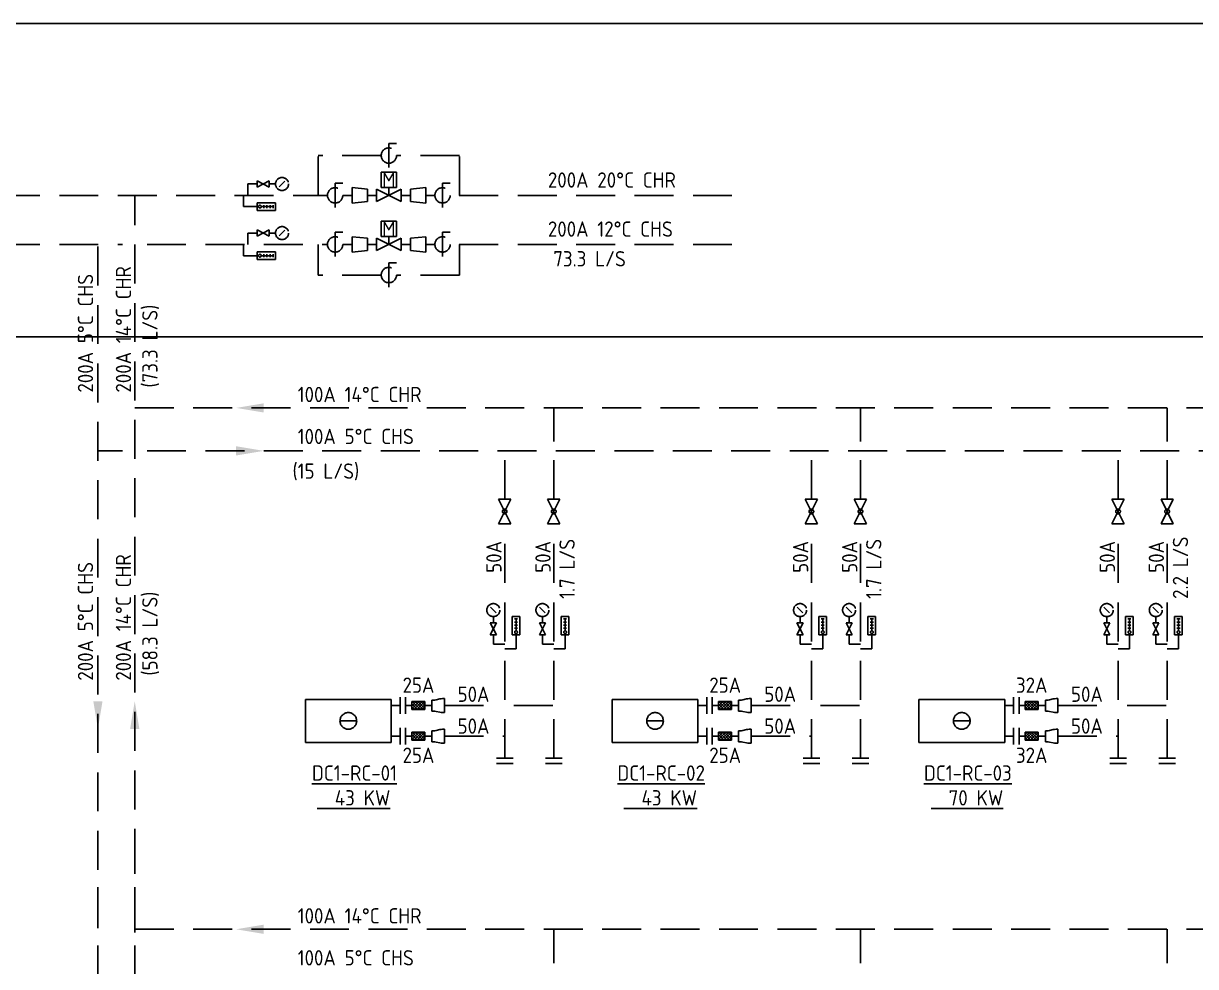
# Model space of a CAD drawing. Extents: x 41366 to 42076, y 84937 to 85507.
# Drawn here: x 41561.1 to 41752.2, y 85353.4 to 85507.1 of the extents above; entities that cross this region are included whole.
import ezdxf
from ezdxf.enums import TextEntityAlignment as Align

# ---------------------------------------------------------------- set-up
doc = ezdxf.new("R2010")
doc.units = 0
doc.header["$LTSCALE"] = 10
doc.linetypes.add('HIDDEN', pattern=[9.525, 6.35, -3.175])
for name, color, linetype in [('A-DETL-01', 1, 'Continuous'), ('DETL-TXT', 4, 'Continuous'), ('M-EQ-DCC-P2', 22, 'Continuous'), ('M-EQPM-TXT', 4, 'Continuous'), ('M-PIPE-CHWR20', 110, 'Continuous'), ('M-PIPE-CHWS12', 130, 'Continuous'), ('M-PIPE-FITTING', 2, 'Continuous')]:
    doc.layers.add(name, color=color, linetype=linetype)
doc.styles.add('AA-TXT', font='isocp.shx', dxfattribs={"width": 0.8, "bigfont": 'chineset.shx'})

msp = doc.modelspace()

# ---------------------------------------------------------------- linework, layer by layer
at = {"color": 252}
for p, q in [((41627.71, 85395.04), (41627.71, 85396.82)), ((41627.71, 85396.82), (41627.93, 85396.82)), ((41628.4, 85396.88), (41628.98, 85397.02)), ((41629.74, 85397.07), (41629.45, 85397.07)), ((41629.74, 85397.07), (41629.74, 85394.79)), ((41677.71, 85395.04), (41677.71, 85396.82)), ((41677.71, 85396.82), (41677.93, 85396.82)), ((41678.4, 85396.88), (41678.98, 85397.02)), ((41679.74, 85397.07), (41679.45, 85397.07)), ((41679.74, 85397.07), (41679.74, 85394.79)), ((41727.71, 85395.04), (41727.71, 85396.82)), ((41727.71, 85396.82), (41727.93, 85396.82)), ((41728.4, 85396.88), (41728.98, 85397.02)), ((41729.74, 85397.07), (41729.45, 85397.07)), ((41729.74, 85397.07), (41729.74, 85394.79)), ((41627.71, 85395.04), (41627.93, 85395.04)), ((41628.4, 85394.99), (41628.98, 85394.84)), ((41629.74, 85394.79), (41629.45, 85394.79)), ((41677.71, 85395.04), (41677.93, 85395.04)), ((41678.4, 85394.99), (41678.98, 85394.84)), ((41679.74, 85394.79), (41679.45, 85394.79)), ((41727.71, 85395.04), (41727.93, 85395.04)), ((41728.4, 85394.99), (41728.98, 85394.84)), ((41729.74, 85394.79), (41729.45, 85394.79)), ((41628.4, 85391.88), (41628.98, 85392.02)), ((41629.74, 85392.07), (41629.45, 85392.07)), ((41629.74, 85392.07), (41629.74, 85389.79)), ((41678.4, 85391.88), (41678.98, 85392.02)), ((41679.74, 85392.07), (41679.45, 85392.07)), ((41679.74, 85392.07), (41679.74, 85389.79)), ((41728.4, 85391.88), (41728.98, 85392.02)), ((41729.74, 85392.07), (41729.45, 85392.07)), ((41729.74, 85392.07), (41729.74, 85389.79)), ((41627.71, 85390.04), (41627.71, 85391.82)), ((41627.71, 85391.82), (41627.93, 85391.82)), ((41627.71, 85390.04), (41627.93, 85390.04)), ((41628.4, 85389.99), (41628.98, 85389.84)), ((41677.71, 85390.04), (41677.71, 85391.82)), ((41677.71, 85391.82), (41677.93, 85391.82)), ((41677.71, 85390.04), (41677.93, 85390.04)), ((41678.4, 85389.99), (41678.98, 85389.84)), ((41727.71, 85390.04), (41727.71, 85391.82)), ((41727.71, 85391.82), (41727.93, 85391.82)), ((41727.71, 85390.04), (41727.93, 85390.04)), ((41728.4, 85389.99), (41728.98, 85389.84)), ((41629.74, 85389.79), (41629.45, 85389.79)), ((41679.74, 85389.79), (41679.45, 85389.79)), ((41729.74, 85389.79), (41729.45, 85389.79))]:
    msp.add_line(p, q, dxfattribs=at)
for centre, start, end in [((41627.93, 85398.82), 270, 283.627), ((41629.45, 85395.07), 90, 103.627), ((41677.93, 85398.82), 270, 283.627), ((41679.45, 85395.07), 90, 103.627), ((41727.93, 85398.82), 270, 283.627), ((41729.45, 85395.07), 90, 103.627), ((41627.93, 85393.04), 76.373, 90), ((41629.45, 85396.79), 256.373, 270), ((41677.93, 85393.04), 76.373, 90), ((41679.45, 85396.79), 256.373, 270), ((41727.93, 85393.04), 76.373, 90), ((41729.45, 85396.79), 256.373, 270), ((41627.93, 85393.82), 270, 283.627), ((41629.45, 85390.07), 90, 103.627), ((41677.93, 85393.82), 270, 283.627), ((41679.45, 85390.07), 90, 103.627), ((41727.93, 85393.82), 270, 283.627), ((41729.45, 85390.07), 90, 103.627), ((41627.93, 85388.04), 76.373, 90), ((41677.93, 85388.04), 76.373, 90), ((41727.93, 85388.04), 76.373, 90), ((41629.45, 85391.79), 256.373, 270), ((41679.45, 85391.79), 256.373, 270), ((41729.45, 85391.79), 256.373, 270)]:
    msp.add_arc(centre, 2, start, end, dxfattribs=at)
at = {"layer": 'A-DETL-01', "linetype": 'Continuous'}
msp.add_line((42049.3, 85456.05), (41388.12, 85456.05), dxfattribs=at)
at = {"layer": 'DEFPOINTS', "color": 1}
msp.add_lwpolyline([(41365.57, 85507.15), (42076.35, 85507.15), (42076.35, 84936.69), (41365.57, 84936.69)], close=True, dxfattribs=at)
at = {"layer": 'M-EQ-DCC-P2', "color": 252, "linetype": 'HIDDEN'}
for p, q in [((41621.08, 85396.93), (41607.08, 85396.93)), ((41607.08, 85396.93), (41607.08, 85389.93)), ((41621.08, 85389.93), (41621.08, 85396.93)), ((41621.08, 85395.93), (41622.54, 85395.93)), ((41622.54, 85394.57), (41622.54, 85397.29)), ((41671.08, 85396.93), (41657.08, 85396.93)), ((41657.08, 85396.93), (41657.08, 85389.93)), ((41671.08, 85389.93), (41671.08, 85396.93)), ((41671.08, 85395.93), (41672.54, 85395.93)), ((41672.54, 85394.57), (41672.54, 85397.29)), ((41721.08, 85396.93), (41707.08, 85396.93)), ((41707.08, 85396.93), (41707.08, 85389.93)), ((41721.08, 85389.93), (41721.08, 85396.93)), ((41721.08, 85395.93), (41722.54, 85395.93)), ((41722.54, 85394.57), (41722.54, 85397.29)), ((41612.86, 85393.43), (41615.29, 85393.43)), ((41622.54, 85389.57), (41622.54, 85392.29)), ((41662.86, 85393.43), (41665.29, 85393.43)), ((41672.54, 85389.57), (41672.54, 85392.29)), ((41712.86, 85393.43), (41715.29, 85393.43)), ((41722.54, 85389.57), (41722.54, 85392.29)), ((41607.08, 85389.93), (41621.08, 85389.93)), ((41621.08, 85390.93), (41622.54, 85390.93)), ((41657.08, 85389.93), (41671.08, 85389.93)), ((41671.08, 85390.93), (41672.54, 85390.93)), ((41707.08, 85389.93), (41721.08, 85389.93)), ((41721.08, 85390.93), (41722.54, 85390.93))]:
    msp.add_line(p, q, dxfattribs=at)
for centre in [(41614.08, 85393.43), (41664.08, 85393.43), (41714.08, 85393.43)]:
    msp.add_circle(centre, 1.36, dxfattribs=at)
at = {"layer": 'M-PIPE-CHWR20', "color": 252, "linetype": 'HIDDEN', "ltscale": 0.1}
for p, q in [((41609.18, 85479.12), (41609.18, 85485.61)), ((41619.44, 85485.61), (41609.18, 85485.61)), ((41632.19, 85485.61), (41621.94, 85485.61)), ((41632.19, 85479.12), (41632.19, 85485.61)), ((41528.87, 85479.12), (41610.68, 85479.12)), ((41579.26, 85178.99), (41579.26, 85479.12)), ((41614.68, 85479.12), (41613.18, 85479.12)), ((41618.69, 85479.12), (41617.19, 85479.12)), ((41624.19, 85479.12), (41622.69, 85479.12)), ((41628.19, 85479.12), (41626.69, 85479.12)), ((41676.62, 85479.12), (41630.69, 85479.12)), ((41579.26, 85444.46), (42015.62, 85444.46)), ((41647.57, 85438.96), (41647.57, 85444.46)), ((41697.57, 85438.96), (41697.57, 85444.46)), ((41747.57, 85438.96), (41747.57, 85444.46)), ((41647.57, 85429.58), (41647.57, 85435.96)), ((41697.57, 85429.58), (41697.57, 85435.96)), ((41747.57, 85429.58), (41747.57, 85435.96)), ((41647.57, 85387.35), (41647.57, 85425.58)), ((41697.57, 85387.35), (41697.57, 85425.58)), ((41747.57, 85387.35), (41747.57, 85425.58)), ((41623.42, 85394.57), (41623.42, 85397.29)), ((41623.42, 85395.93), (41624.42, 85395.93)), ((41626.55, 85395.93), (41627.71, 85395.93)), ((41629.74, 85395.93), (41638.07, 85395.93)), ((41641.07, 85395.93), (41647.57, 85395.93)), ((41673.42, 85394.57), (41673.42, 85397.29)), ((41673.42, 85395.93), (41674.42, 85395.93)), ((41676.55, 85395.93), (41677.71, 85395.93)), ((41679.74, 85395.93), (41688.07, 85395.93)), ((41691.07, 85395.93), (41697.57, 85395.93)), ((41723.42, 85394.57), (41723.42, 85397.29)), ((41723.42, 85395.93), (41724.42, 85395.93)), ((41726.55, 85395.93), (41727.71, 85395.93)), ((41729.74, 85395.93), (41738.07, 85395.93)), ((41741.07, 85395.93), (41747.57, 85395.93)), ((41646.21, 85387.35), (41648.93, 85387.35)), ((41646.21, 85386.47), (41648.93, 85386.47)), ((41696.21, 85387.35), (41698.93, 85387.35)), ((41696.21, 85386.47), (41698.93, 85386.47)), ((41746.21, 85387.35), (41748.93, 85387.35)), ((41746.21, 85386.47), (41748.93, 85386.47)), ((41579.26, 85358.96), (41579.26, 85371.87)), ((41579.26, 85359.46), (41956.35, 85359.46)), ((41647.57, 85353.96), (41647.57, 85359.46)), ((41697.57, 85353.96), (41697.57, 85359.46)), ((41747.57, 85353.96), (41747.57, 85359.46))]:
    msp.add_line(p, q, dxfattribs=at)
for points in [[(41600.28, 85445.21), (41595.78, 85444.46), (41600.28, 85443.71)], [(41578.51, 85392.14), (41579.26, 85396.64), (41580.01, 85392.14)], [(41600.28, 85360.21), (41595.78, 85359.46), (41600.28, 85358.71)]]:
    msp.add_solid(points, dxfattribs=at)
at = {"layer": 'M-PIPE-CHWS12', "color": 252, "linetype": 'HIDDEN', "ltscale": 0.1}
for p, q in [((41528.87, 85471.12), (41577.26, 85471.12)), ((41573.26, 85359.64), (41573.26, 85471.12)), ((41581.26, 85471.12), (41610.68, 85471.12)), ((41609.18, 85471.12), (41609.18, 85466.13)), ((41614.68, 85471.12), (41613.18, 85471.12)), ((41618.69, 85471.12), (41617.19, 85471.12)), ((41624.19, 85471.12), (41622.69, 85471.12)), ((41628.19, 85471.12), (41626.69, 85471.12)), ((41676.62, 85471.12), (41630.69, 85471.12)), ((41632.19, 85471.12), (41632.19, 85466.13)), ((41619.44, 85466.13), (41609.18, 85466.13)), ((41632.19, 85466.13), (41621.94, 85466.13)), ((41573.26, 85437.46), (41577.26, 85437.46)), ((41581.26, 85437.46), (42015.62, 85437.46)), ((41639.57, 85429.58), (41639.57, 85437.46)), ((41689.57, 85429.58), (41689.57, 85437.46)), ((41739.57, 85429.58), (41739.57, 85437.46)), ((41639.57, 85387.35), (41639.57, 85425.58)), ((41689.57, 85387.35), (41689.57, 85425.58)), ((41739.57, 85387.35), (41739.57, 85425.58)), ((41623.42, 85389.57), (41623.42, 85392.29)), ((41673.42, 85389.57), (41673.42, 85392.29)), ((41723.42, 85389.57), (41723.42, 85392.29)), ((41623.42, 85390.93), (41624.42, 85390.93)), ((41626.55, 85390.93), (41627.71, 85390.93)), ((41629.74, 85390.93), (41639.57, 85390.93)), ((41673.42, 85390.93), (41674.42, 85390.93)), ((41676.55, 85390.93), (41677.71, 85390.93)), ((41679.74, 85390.93), (41689.57, 85390.93)), ((41723.42, 85390.93), (41724.42, 85390.93)), ((41726.55, 85390.93), (41727.71, 85390.93)), ((41729.74, 85390.93), (41739.57, 85390.93)), ((41638.21, 85387.35), (41640.93, 85387.35)), ((41638.21, 85386.47), (41640.93, 85386.47)), ((41688.21, 85387.35), (41690.93, 85387.35)), ((41688.21, 85386.47), (41690.93, 85386.47)), ((41738.21, 85387.35), (41740.93, 85387.35)), ((41738.21, 85386.47), (41740.93, 85386.47)), ((41573.26, 85178.99), (41573.26, 85371.87))]:
    msp.add_line(p, q, dxfattribs=at)
for points in [[(41595.78, 85438.21), (41600.28, 85437.46), (41595.78, 85436.71)], [(41572.51, 85396.64), (41573.26, 85392.14), (41574.01, 85396.64)]]:
    msp.add_solid(points, dxfattribs=at)
at = {"layer": 'M-PIPE-FITTING', "color": 252, "linetype": 'HIDDEN', "ltscale": 0.1}
for p, q in [((41620.69, 85487.59), (41621.94, 85487.59)), ((41620.69, 85483.64), (41620.69, 85487.59)), ((41599.2, 85480.97), (41597.7, 85480.97)), ((41597.7, 85480.97), (41597.7, 85479.12)), ((41599.2, 85481.47), (41599.2, 85480.47)), ((41599.2, 85481.47), (41601.2, 85480.47)), ((41601.2, 85481.47), (41599.2, 85480.47)), ((41601.2, 85480.47), (41601.2, 85481.47)), ((41602.2, 85480.97), (41601.2, 85480.97)), ((41602.81, 85480.51), (41603.73, 85481.43)), ((41611.93, 85481.1), (41613.18, 85481.1)), ((41611.93, 85477.15), (41611.93, 85481.1)), ((41617.19, 85480.13), (41614.68, 85480.38)), ((41614.68, 85480.38), (41614.68, 85477.87)), ((41617.19, 85480.13), (41617.19, 85478.12)), ((41618.69, 85480.12), (41618.69, 85478.12)), ((41622.69, 85478.12), (41618.69, 85480.12)), ((41622.69, 85480.12), (41618.69, 85478.12)), ((41620.69, 85479.12), (41620.69, 85480.39)), ((41622.69, 85478.12), (41622.69, 85480.12)), ((41624.19, 85480.13), (41626.69, 85480.38)), ((41624.19, 85480.13), (41624.19, 85478.12)), ((41626.69, 85480.38), (41626.69, 85477.87)), ((41629.44, 85481.1), (41630.69, 85481.1)), ((41629.44, 85477.15), (41629.44, 85481.1)), ((41596.97, 85477.28), (41596.97, 85479.12)), ((41599.2, 85477.9), (41599.2, 85476.65)), ((41602.22, 85477.9), (41599.2, 85477.9)), ((41602.22, 85477.9), (41602.22, 85476.65)), ((41617.19, 85478.12), (41614.68, 85477.87)), ((41624.19, 85478.12), (41626.69, 85477.87)), ((41599.2, 85477.28), (41596.97, 85477.28)), ((41602.22, 85476.65), (41599.2, 85476.65)), ((41601.96, 85477.28), (41599.88, 85477.28)), ((41600.3, 85477.53), (41600.3, 85477.02)), ((41600.81, 85477.53), (41600.81, 85477.02)), ((41601.31, 85477.53), (41601.31, 85477.02)), ((41601.81, 85477.53), (41601.81, 85477.02)), ((41599.2, 85472.97), (41597.7, 85472.97)), ((41597.7, 85472.97), (41597.7, 85471.12)), ((41599.2, 85473.47), (41599.2, 85472.47)), ((41599.2, 85473.47), (41601.2, 85472.47)), ((41601.2, 85473.47), (41599.2, 85472.47)), ((41601.2, 85472.47), (41601.2, 85473.47)), ((41602.2, 85472.97), (41601.2, 85472.97)), ((41602.81, 85472.51), (41603.73, 85473.43)), ((41611.93, 85473.1), (41613.18, 85473.1)), ((41611.93, 85469.15), (41611.93, 85473.1)), ((41617.19, 85472.13), (41614.68, 85472.38)), ((41614.68, 85472.38), (41614.68, 85469.87)), ((41617.19, 85472.13), (41617.19, 85470.12)), ((41618.69, 85472.12), (41618.69, 85470.12)), ((41622.69, 85470.12), (41618.69, 85472.12)), ((41622.69, 85472.12), (41618.69, 85470.12)), ((41620.69, 85471.12), (41620.69, 85472.39)), ((41622.69, 85470.12), (41622.69, 85472.12)), ((41624.19, 85472.13), (41626.69, 85472.38)), ((41624.19, 85472.13), (41624.19, 85470.12)), ((41626.69, 85472.38), (41626.69, 85469.87)), ((41629.44, 85473.1), (41630.69, 85473.1)), ((41629.44, 85469.15), (41629.44, 85473.1)), ((41596.97, 85469.28), (41596.97, 85471.12)), ((41599.2, 85469.28), (41596.97, 85469.28)), ((41599.2, 85469.9), (41599.2, 85468.65)), ((41602.22, 85469.9), (41599.2, 85469.9)), ((41602.22, 85468.65), (41599.2, 85468.65)), ((41601.96, 85469.28), (41599.88, 85469.28)), ((41600.3, 85469.53), (41600.3, 85469.02)), ((41600.81, 85469.53), (41600.81, 85469.02)), ((41601.31, 85469.53), (41601.31, 85469.02)), ((41601.81, 85469.53), (41601.81, 85469.02)), ((41602.22, 85469.9), (41602.22, 85468.65)), ((41617.19, 85470.12), (41614.68, 85469.87)), ((41624.19, 85470.12), (41626.69, 85469.87)), ((41620.69, 85468.11), (41621.94, 85468.11)), ((41620.69, 85464.16), (41620.69, 85468.11)), ((41640.57, 85429.58), (41638.57, 85429.58)), ((41640.57, 85429.58), (41638.57, 85425.58)), ((41638.57, 85429.58), (41640.57, 85425.58)), ((41648.57, 85429.58), (41646.57, 85429.58)), ((41648.57, 85429.58), (41646.57, 85425.58)), ((41646.57, 85429.58), (41648.57, 85425.58)), ((41690.57, 85429.58), (41688.57, 85429.58)), ((41690.57, 85429.58), (41688.57, 85425.58)), ((41688.57, 85429.58), (41690.57, 85425.58)), ((41698.57, 85429.58), (41696.57, 85429.58)), ((41698.57, 85429.58), (41696.57, 85425.58)), ((41696.57, 85429.58), (41698.57, 85425.58)), ((41740.57, 85429.58), (41738.57, 85429.58)), ((41740.57, 85429.58), (41738.57, 85425.58)), ((41738.57, 85429.58), (41740.57, 85425.58)), ((41748.57, 85429.58), (41746.57, 85429.58)), ((41748.57, 85429.58), (41746.57, 85425.58)), ((41746.57, 85429.58), (41748.57, 85425.58)), ((41638.57, 85425.58), (41640.57, 85425.58)), ((41646.57, 85425.58), (41648.57, 85425.58)), ((41688.57, 85425.58), (41690.57, 85425.58)), ((41696.57, 85425.58), (41698.57, 85425.58)), ((41738.57, 85425.58), (41740.57, 85425.58)), ((41746.57, 85425.58), (41748.57, 85425.58)), ((41638.18, 85411.05), (41637.26, 85411.97)), ((41646.18, 85411.05), (41645.26, 85411.97)), ((41688.18, 85411.05), (41687.26, 85411.97)), ((41696.18, 85411.05), (41695.26, 85411.97)), ((41738.18, 85411.05), (41737.26, 85411.97)), ((41746.18, 85411.05), (41745.26, 85411.97)), ((41638.22, 85409.44), (41637.22, 85409.44)), ((41637.22, 85407.44), (41638.22, 85409.44)), ((41637.22, 85409.44), (41638.22, 85407.44)), ((41637.72, 85410.44), (41637.72, 85409.44)), ((41640.79, 85410.46), (41642.04, 85410.46)), ((41640.79, 85410.46), (41640.79, 85407.44)), ((41641.16, 85410.05), (41641.67, 85410.05)), ((41641.16, 85409.55), (41641.67, 85409.55)), ((41641.16, 85409.05), (41641.67, 85409.05)), ((41641.42, 85410.2), (41641.42, 85408.12)), ((41642.04, 85410.46), (41642.04, 85407.44)), ((41646.22, 85409.44), (41645.22, 85409.44)), ((41645.22, 85407.44), (41646.22, 85409.44)), ((41645.22, 85409.44), (41646.22, 85407.44)), ((41645.72, 85410.44), (41645.72, 85409.44)), ((41648.79, 85410.46), (41650.04, 85410.46)), ((41648.79, 85410.46), (41648.79, 85407.44)), ((41649.16, 85410.05), (41649.67, 85410.05)), ((41649.16, 85409.55), (41649.67, 85409.55)), ((41649.16, 85409.05), (41649.67, 85409.05)), ((41649.42, 85410.2), (41649.42, 85408.12)), ((41650.04, 85410.46), (41650.04, 85407.44)), ((41688.22, 85409.44), (41687.22, 85409.44)), ((41687.22, 85407.44), (41688.22, 85409.44)), ((41687.22, 85409.44), (41688.22, 85407.44)), ((41687.72, 85410.44), (41687.72, 85409.44)), ((41690.79, 85410.46), (41692.04, 85410.46)), ((41690.79, 85410.46), (41690.79, 85407.44)), ((41691.16, 85410.05), (41691.67, 85410.05)), ((41691.16, 85409.55), (41691.67, 85409.55)), ((41691.16, 85409.05), (41691.67, 85409.05)), ((41691.42, 85410.2), (41691.42, 85408.12)), ((41692.04, 85410.46), (41692.04, 85407.44)), ((41696.22, 85409.44), (41695.22, 85409.44)), ((41695.22, 85407.44), (41696.22, 85409.44)), ((41695.22, 85409.44), (41696.22, 85407.44)), ((41695.72, 85410.44), (41695.72, 85409.44)), ((41698.79, 85410.46), (41700.04, 85410.46)), ((41698.79, 85410.46), (41698.79, 85407.44)), ((41699.16, 85410.05), (41699.67, 85410.05)), ((41699.16, 85409.55), (41699.67, 85409.55)), ((41699.16, 85409.05), (41699.67, 85409.05)), ((41699.42, 85410.2), (41699.42, 85408.12)), ((41700.04, 85410.46), (41700.04, 85407.44)), ((41738.22, 85409.44), (41737.22, 85409.44)), ((41737.22, 85407.44), (41738.22, 85409.44)), ((41737.22, 85409.44), (41738.22, 85407.44)), ((41737.72, 85410.44), (41737.72, 85409.44)), ((41740.79, 85410.46), (41742.04, 85410.46)), ((41740.79, 85410.46), (41740.79, 85407.44)), ((41741.16, 85410.05), (41741.67, 85410.05)), ((41741.16, 85409.55), (41741.67, 85409.55)), ((41741.16, 85409.05), (41741.67, 85409.05)), ((41741.42, 85410.2), (41741.42, 85408.12)), ((41742.04, 85410.46), (41742.04, 85407.44)), ((41746.22, 85409.44), (41745.22, 85409.44)), ((41745.22, 85407.44), (41746.22, 85409.44)), ((41745.22, 85409.44), (41746.22, 85407.44)), ((41745.72, 85410.44), (41745.72, 85409.44)), ((41748.79, 85410.46), (41750.04, 85410.46)), ((41748.79, 85410.46), (41748.79, 85407.44)), ((41749.16, 85410.05), (41749.67, 85410.05)), ((41749.16, 85409.55), (41749.67, 85409.55)), ((41749.16, 85409.05), (41749.67, 85409.05)), ((41749.42, 85410.2), (41749.42, 85408.12)), ((41750.04, 85410.46), (41750.04, 85407.44)), ((41637.22, 85407.44), (41638.22, 85407.44)), ((41637.72, 85407.44), (41637.72, 85405.94)), ((41640.79, 85407.44), (41642.04, 85407.44)), ((41641.16, 85408.54), (41641.67, 85408.54)), ((41641.42, 85407.44), (41641.42, 85405.21)), ((41645.22, 85407.44), (41646.22, 85407.44)), ((41645.72, 85407.44), (41645.72, 85405.94)), ((41648.79, 85407.44), (41650.04, 85407.44)), ((41649.16, 85408.54), (41649.67, 85408.54)), ((41649.42, 85407.44), (41649.42, 85405.21)), ((41687.22, 85407.44), (41688.22, 85407.44)), ((41687.72, 85407.44), (41687.72, 85405.94)), ((41690.79, 85407.44), (41692.04, 85407.44)), ((41691.16, 85408.54), (41691.67, 85408.54)), ((41691.42, 85407.44), (41691.42, 85405.21)), ((41695.22, 85407.44), (41696.22, 85407.44)), ((41695.72, 85407.44), (41695.72, 85405.94)), ((41698.79, 85407.44), (41700.04, 85407.44)), ((41699.16, 85408.54), (41699.67, 85408.54)), ((41699.42, 85407.44), (41699.42, 85405.21)), ((41737.22, 85407.44), (41738.22, 85407.44)), ((41737.72, 85407.44), (41737.72, 85405.94)), ((41740.79, 85407.44), (41742.04, 85407.44)), ((41741.16, 85408.54), (41741.67, 85408.54)), ((41741.42, 85407.44), (41741.42, 85405.21)), ((41745.22, 85407.44), (41746.22, 85407.44)), ((41745.72, 85407.44), (41745.72, 85405.94)), ((41748.79, 85407.44), (41750.04, 85407.44)), ((41749.16, 85408.54), (41749.67, 85408.54)), ((41749.42, 85407.44), (41749.42, 85405.21)), ((41637.72, 85405.94), (41639.57, 85405.94)), ((41641.42, 85405.21), (41639.57, 85405.21)), ((41645.72, 85405.94), (41647.57, 85405.94)), ((41649.42, 85405.21), (41647.57, 85405.21)), ((41687.72, 85405.94), (41689.57, 85405.94)), ((41691.42, 85405.21), (41689.57, 85405.21)), ((41695.72, 85405.94), (41697.57, 85405.94)), ((41699.42, 85405.21), (41697.57, 85405.21)), ((41737.72, 85405.94), (41739.57, 85405.94)), ((41741.42, 85405.21), (41739.57, 85405.21)), ((41745.72, 85405.94), (41747.57, 85405.94)), ((41749.42, 85405.21), (41747.57, 85405.21)), ((41624.42, 85396.6), (41626.55, 85396.6)), ((41624.42, 85395.27), (41624.42, 85396.6)), ((41626.55, 85396.6), (41626.55, 85395.27)), ((41674.42, 85396.6), (41676.55, 85396.6)), ((41674.42, 85395.27), (41674.42, 85396.6)), ((41676.55, 85396.6), (41676.55, 85395.27)), ((41724.42, 85396.6), (41726.55, 85396.6)), ((41724.42, 85395.27), (41724.42, 85396.6)), ((41726.55, 85396.6), (41726.55, 85395.27)), ((41626.55, 85395.27), (41624.42, 85395.27)), ((41676.55, 85395.27), (41674.42, 85395.27)), ((41726.55, 85395.27), (41724.42, 85395.27)), ((41624.42, 85391.6), (41626.55, 85391.6)), ((41624.42, 85390.27), (41624.42, 85391.6)), ((41626.55, 85390.27), (41624.42, 85390.27)), ((41626.55, 85391.6), (41626.55, 85390.27)), ((41674.42, 85391.6), (41676.55, 85391.6)), ((41674.42, 85390.27), (41674.42, 85391.6)), ((41676.55, 85390.27), (41674.42, 85390.27)), ((41676.55, 85391.6), (41676.55, 85390.27)), ((41724.42, 85391.6), (41726.55, 85391.6)), ((41724.42, 85390.27), (41724.42, 85391.6)), ((41726.55, 85390.27), (41724.42, 85390.27)), ((41726.55, 85391.6), (41726.55, 85390.27))]:
    msp.add_line(p, q, dxfattribs=at)
at = {"layer": 'M-PIPE-FITTING', "color": 252, "linetype": 'Continuous', "ltscale": 0.1}
for p, q in [((41624.42, 85396.34), (41624.69, 85396.6)), ((41624.42, 85395.86), (41625.16, 85396.6)), ((41624.42, 85395.39), (41625.63, 85396.6)), ((41625.35, 85395.27), (41624.42, 85396.19)), ((41624.88, 85395.27), (41624.42, 85395.72)), ((41625.82, 85395.27), (41624.48, 85396.6)), ((41624.76, 85395.27), (41626.1, 85396.6)), ((41626.29, 85395.27), (41624.95, 85396.6)), ((41625.24, 85395.27), (41626.55, 85396.58)), ((41626.55, 85395.47), (41625.42, 85396.6)), ((41625.71, 85395.27), (41626.55, 85396.11)), ((41626.55, 85395.94), (41625.89, 85396.6)), ((41626.55, 85396.41), (41626.36, 85396.6)), ((41674.42, 85396.34), (41674.69, 85396.6)), ((41674.42, 85395.86), (41675.16, 85396.6)), ((41674.42, 85395.39), (41675.63, 85396.6)), ((41675.35, 85395.27), (41674.42, 85396.19)), ((41674.88, 85395.27), (41674.42, 85395.72)), ((41675.82, 85395.27), (41674.48, 85396.6)), ((41674.76, 85395.27), (41676.1, 85396.6)), ((41676.29, 85395.27), (41674.95, 85396.6)), ((41675.24, 85395.27), (41676.55, 85396.58)), ((41676.55, 85395.47), (41675.42, 85396.6)), ((41675.71, 85395.27), (41676.55, 85396.11)), ((41676.55, 85395.94), (41675.89, 85396.6)), ((41676.55, 85396.41), (41676.36, 85396.6)), ((41724.42, 85396.34), (41724.69, 85396.6)), ((41724.42, 85395.86), (41725.16, 85396.6)), ((41724.42, 85395.39), (41725.63, 85396.6)), ((41725.35, 85395.27), (41724.42, 85396.19)), ((41724.88, 85395.27), (41724.42, 85395.72)), ((41725.82, 85395.27), (41724.48, 85396.6)), ((41724.76, 85395.27), (41726.1, 85396.6)), ((41726.29, 85395.27), (41724.95, 85396.6)), ((41725.24, 85395.27), (41726.55, 85396.58)), ((41726.55, 85395.47), (41725.42, 85396.6)), ((41725.71, 85395.27), (41726.55, 85396.11)), ((41726.55, 85395.94), (41725.89, 85396.6)), ((41726.55, 85396.41), (41726.36, 85396.6)), ((41626.18, 85395.27), (41626.55, 85395.64)), ((41676.18, 85395.27), (41676.55, 85395.64)), ((41726.18, 85395.27), (41726.55, 85395.64)), ((41624.42, 85391.34), (41624.69, 85391.6)), ((41624.42, 85390.86), (41625.16, 85391.6)), ((41624.42, 85390.39), (41625.63, 85391.6)), ((41625.35, 85390.27), (41624.42, 85391.19)), ((41624.88, 85390.27), (41624.42, 85390.72)), ((41625.82, 85390.27), (41624.48, 85391.6)), ((41624.76, 85390.27), (41626.1, 85391.6)), ((41626.29, 85390.27), (41624.95, 85391.6)), ((41625.24, 85390.27), (41626.55, 85391.58)), ((41626.55, 85390.47), (41625.42, 85391.6)), ((41625.71, 85390.27), (41626.55, 85391.11)), ((41626.55, 85390.94), (41625.89, 85391.6)), ((41626.18, 85390.27), (41626.55, 85390.64)), ((41626.55, 85391.41), (41626.36, 85391.6)), ((41674.42, 85391.34), (41674.69, 85391.6)), ((41674.42, 85390.86), (41675.16, 85391.6)), ((41674.42, 85390.39), (41675.63, 85391.6)), ((41675.35, 85390.27), (41674.42, 85391.19)), ((41674.88, 85390.27), (41674.42, 85390.72)), ((41675.82, 85390.27), (41674.48, 85391.6)), ((41674.76, 85390.27), (41676.1, 85391.6)), ((41676.29, 85390.27), (41674.95, 85391.6)), ((41675.24, 85390.27), (41676.55, 85391.58)), ((41676.55, 85390.47), (41675.42, 85391.6)), ((41675.71, 85390.27), (41676.55, 85391.11)), ((41676.55, 85390.94), (41675.89, 85391.6)), ((41676.18, 85390.27), (41676.55, 85390.64)), ((41676.55, 85391.41), (41676.36, 85391.6)), ((41724.42, 85391.34), (41724.69, 85391.6)), ((41724.42, 85390.86), (41725.16, 85391.6)), ((41724.42, 85390.39), (41725.63, 85391.6)), ((41725.35, 85390.27), (41724.42, 85391.19)), ((41724.88, 85390.27), (41724.42, 85390.72)), ((41725.82, 85390.27), (41724.48, 85391.6)), ((41724.76, 85390.27), (41726.1, 85391.6)), ((41726.29, 85390.27), (41724.95, 85391.6)), ((41725.24, 85390.27), (41726.55, 85391.58)), ((41726.55, 85390.47), (41725.42, 85391.6)), ((41725.71, 85390.27), (41726.55, 85391.11)), ((41726.55, 85390.94), (41725.89, 85391.6)), ((41726.18, 85390.27), (41726.55, 85390.64)), ((41726.55, 85391.41), (41726.36, 85391.6))]:
    msp.add_line(p, q, dxfattribs=at)
at = {"layer": 'M-PIPE-FITTING', "color": 252, "linetype": 'HIDDEN', "ltscale": 0.1}
for points in [[(41619.44, 85480.39), (41619.44, 85482.89), (41621.94, 85482.89), (41621.94, 85480.39)], [(41619.44, 85472.39), (41619.44, 85474.89), (41621.94, 85474.89), (41621.94, 85472.39)]]:
    msp.add_lwpolyline(points, close=True, dxfattribs=at)
for centre, radius in [((41620.69, 85485.61), 1.25), ((41603.27, 85480.97), 1.06), ((41611.93, 85479.12), 1.25), ((41629.44, 85479.12), 1.25), ((41599.66, 85477.28), 0.223), ((41603.27, 85472.97), 1.06), ((41611.93, 85471.12), 1.25), ((41629.44, 85471.12), 1.25), ((41599.66, 85469.28), 0.223), ((41620.69, 85466.13), 1.25), ((41637.72, 85411.5), 1.06), ((41645.72, 85411.5), 1.06), ((41687.72, 85411.5), 1.06), ((41695.72, 85411.5), 1.06), ((41737.72, 85411.5), 1.06), ((41745.72, 85411.5), 1.06), ((41641.42, 85407.9), 0.223), ((41649.42, 85407.9), 0.223), ((41691.42, 85407.9), 0.223), ((41699.42, 85407.9), 0.223), ((41741.42, 85407.9), 0.223), ((41749.42, 85407.9), 0.223)]:
    msp.add_circle(centre, radius, dxfattribs=at)
at = {"layer": 'M-PIPE-FITTING', "color": 252, "linetype": 'HIDDEN'}
for centre, start, end in [((41639.57, 85427.58), 0, 180), ((41639.57, 85427.58), 180, 0), ((41647.57, 85427.58), 0, 180), ((41647.57, 85427.58), 180, 0), ((41689.57, 85427.58), 0, 180), ((41689.57, 85427.58), 180, 0), ((41697.57, 85427.58), 0, 180), ((41697.57, 85427.58), 180, 0), ((41739.57, 85427.58), 0, 180), ((41739.57, 85427.58), 180, 0), ((41747.57, 85427.58), 0, 180), ((41747.57, 85427.58), 180, 0)]:
    msp.add_arc(centre, 0.375, start, end, dxfattribs=at)

# ---------------------------------------------------------------- texts
at = {"layer": 'DETL-TXT', "color": 252, "linetype": 'HIDDEN', "style": 'AA-TXT'}
for s, p in [('200A 20%%DC CHR', (41646.61, 85480.37)), ('200A 12%%DC CHS', (41646.61, 85472.37)), ('73.3 L/S', (41647.49, 85467.53)), ('100A 14%%DC CHR', (41605.82, 85445.4)), ('100A 5%%DC CHS', (41605.82, 85438.56)), ('25A', (41622.92, 85398.01)), ('25A', (41672.92, 85398.01)), ('32A', (41722.92, 85398.01)), ('50A', (41631.89, 85396.53)), ('50A', (41681.89, 85396.53)), ('50A', (41731.89, 85396.53)), ('50A', (41631.89, 85391.34)), ('50A', (41681.89, 85391.34)), ('50A', (41731.89, 85391.34)), ('25A', (41622.92, 85386.58)), ('25A', (41672.92, 85386.58)), ('32A', (41722.92, 85386.58)), ('100A 14%%DC CHR', (41605.82, 85360.4)), ('100A 5%%DC CHS', (41605.82, 85353.56))]:
    msp.add_text(s, height=2.5, dxfattribs=at).set_placement(p)
for s, p in [('200A 14%%DC CHR', (41578.67, 85446.96)), ('200A 5%%DC CHS', (41572.48, 85446.96)), ('50A', (41639.06, 85417.57)), ('50A', (41647.06, 85417.57)), ('1.7 L/S', (41650.99, 85413.32)), ('50A', (41689.06, 85417.57)), ('50A', (41697.06, 85417.57)), ('1.7 L/S', (41700.99, 85413.32)), ('50A', (41739.06, 85417.57)), ('50A', (41747.06, 85417.57)), ('2.2 L/S', (41750.99, 85413.32)), ('200A 5%%DC CHS', (41572.48, 85399.99)), ('200A 14%%DC CHR', (41578.67, 85399.99))]:
    msp.add_text(s, height=2.5, rotation=90, dxfattribs=at).set_placement(p)
for s, p in [('(73.3 L/S)', (41581.73, 85447.78)), ('(58.3 L/S)', (41581.73, 85400.82))]:
    msp.add_text(s, height=2.5, rotation=90, dxfattribs=at).set_placement(p, align=Align.MIDDLE_LEFT)
msp.add_text('(15 L/S)', height=2.5, dxfattribs=at).set_placement((41604.98, 85434.16), align=Align.MIDDLE_LEFT)
at = {"layer": 'M-EQPM-TXT', "color": 252, "linetype": 'HIDDEN', "style": 'AA-TXT'}
for s, p in [('%%UDC1-RC-01', (41615.08, 85384.94)), ('%%UDC1-RC-02', (41665.08, 85384.94)), ('%%UDC1-RC-03', (41715.08, 85384.94)), ('%%U  43 KW', (41614.97, 85380.89)), ('%%U  43 KW', (41664.97, 85380.89)), ('%%U  70 KW', (41714.97, 85380.89))]:
    msp.add_text(s, height=2.5, dxfattribs=at).set_placement(p, align=Align.MIDDLE)
at = {"layer": 'M-PIPE-FITTING', "color": 252, "linetype": 'HIDDEN', "ltscale": 0.1, "style": 'AA-TXT'}
for p in [(41620.69, 85481.64), (41620.69, 85473.64)]:
    msp.add_text('M', height=2.5, dxfattribs=at).set_placement(p, align=Align.MIDDLE)

doc.saveas('drawing.dxf')
